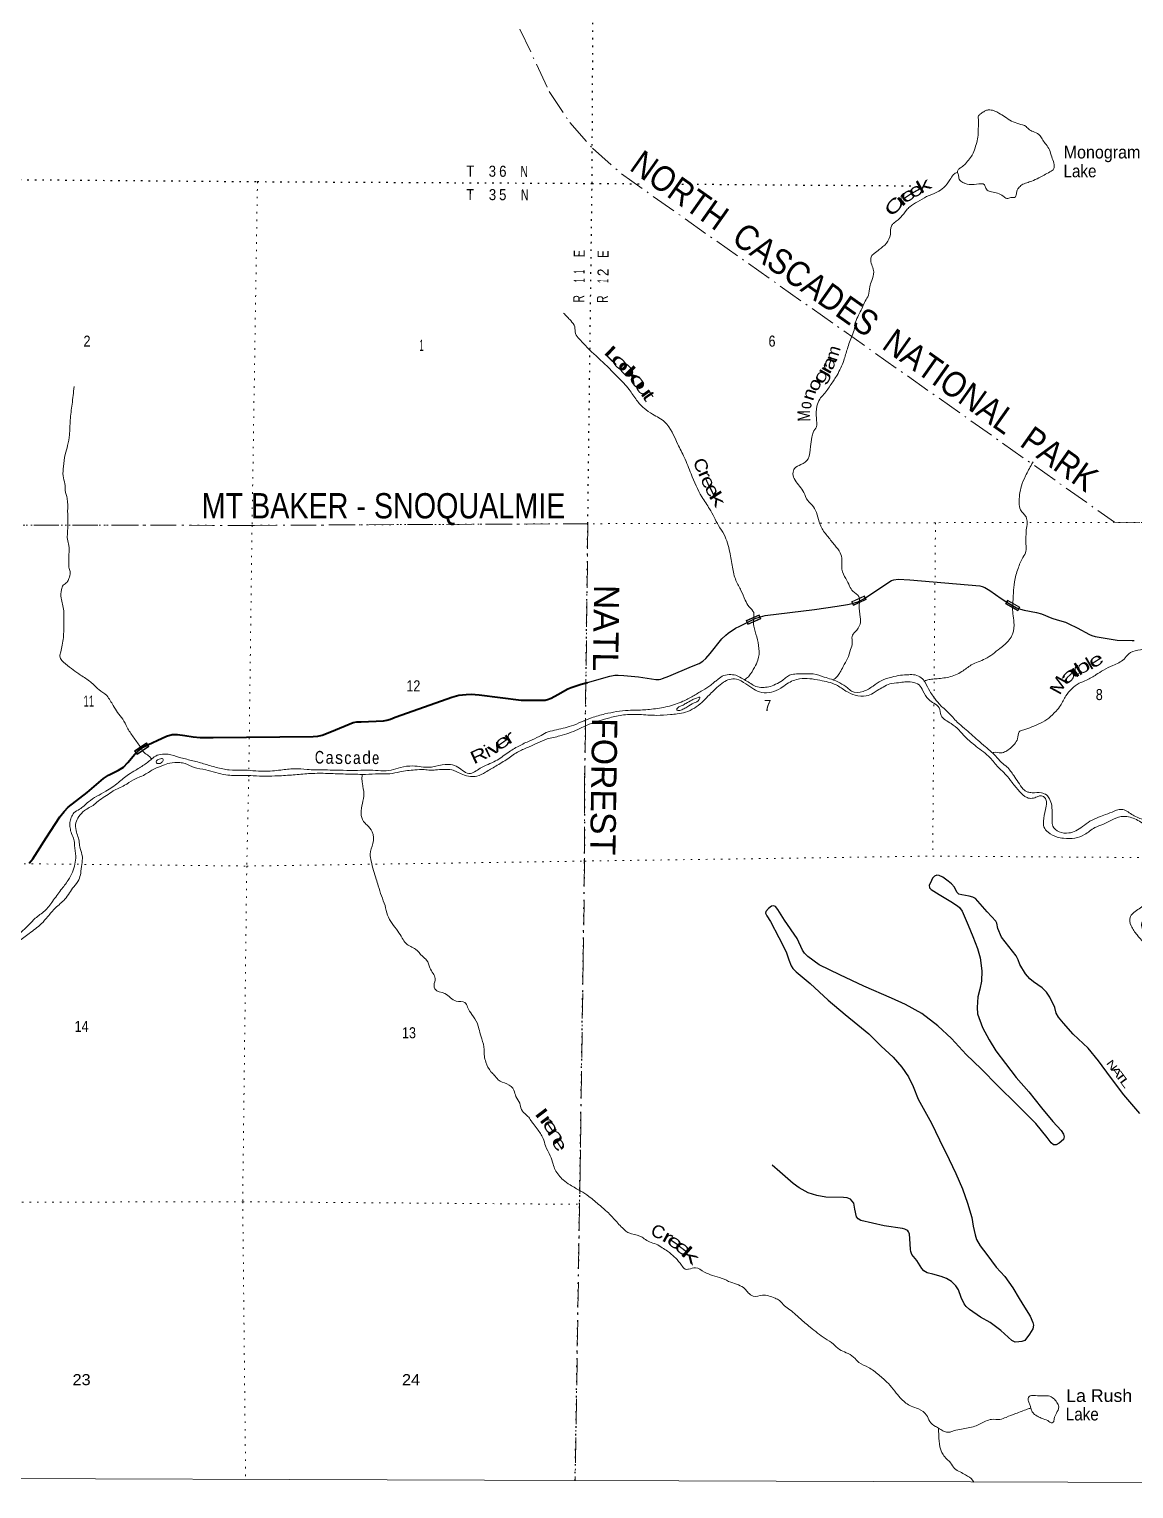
# Model space of a CAD drawing. Header units: feet. Extents: x -244583 to 4, y 367440 to 553773.
# Drawn here: x -83724 to -66228, y 367440 to 390557 of the extents above; entities that cross this region are included whole.
import ezdxf
from ezdxf.enums import TextEntityAlignment as Align

# ---------------------------------------------------------------- set-up
doc = ezdxf.new("R2010")
doc.units = ezdxf.units.FT
doc.header["$LTSCALE"] = 80
doc.linetypes.add('DOT_DASHED', pattern=[7.7, 5, -1.2, 0.3, -1.2])
doc.linetypes.add('DOTTED', pattern=[1.5, 0.3, -1.2])
for name, color, linetype, lineweight in [('26', 7, 'Continuous', 40), ('29', 7, 'Continuous', 25), ('31', 7, 'Continuous', 13), ('39', 7, 'Continuous', 13), ('4', 7, 'Continuous', 13), ('44', 7, 'DOT_DASHED', 13), ('6', 7, 'DOTTED', 25), ('61', 7, 'Continuous', 13), ('7', 7, 'DOTTED', 13)]:
    doc.layers.add(name, color=color, linetype=linetype, lineweight=lineweight)
doc.layers.add('30', color=7, linetype='Continuous')
doc.layers.add('41', color=7, linetype='Continuous')

msp = doc.modelspace()

# ---------------------------------------------------------------- linework, layer by layer
at = {"layer": '26'}
for points in [[(-83453.53, 377747.98), (-83239.11, 378083.33), (-83172.19, 378166.95), (-83104.47, 378233.82), (-82805.45, 378469.85), (-82548.17, 378688.56), (-82467.72, 378743.97), (-82307.48, 378819.44), (-82232.36, 378871.31), (-82162.97, 378943.57), (-82050.71, 379076.05), (-82000.26, 379130.2), (-81914.37, 379190.14), (-81547.46, 379358.64), (-81460.18, 379384.42), (-81376.24, 379385.29), (-81260.35, 379368.58), (-81125.11, 379347.22), (-81016.2, 379338.21), (-80812.19, 379338.5), (-79224.38, 379353.36), (-79152.22, 379360.55), (-79084.82, 379374.42), (-78936.86, 379431.79), (-78592.19, 379576.46), (-78534.85, 379588.05), (-78464.82, 379589.54), (-78113.23, 379602.73), (-78059.23, 379610.89), (-78003.12, 379630.87), (-77928.89, 379661.82), (-77641.19, 379760.48), (-77029.24, 379979.71), (-76916.78, 380009.71), (-76804.66, 380020.26), (-76724.63, 380023.04), (-76594.66, 380012.42), (-75932.83, 379932.01), (-75873.27, 379928.81), (-75587.89, 379928.81), (-75551.26, 379930.24), (-75533.19, 379933.09), (-75514.64, 379938.58), (-75458.52, 379963.08), (-75352.31, 380022.11), (-75190.27, 380109.66), (-75140.8, 380129.65), (-75108.86, 380141.36), (-74981.24, 380182.73), (-74878.65, 380212.18)], [(-83724.31, 377349.49), (-83693.48, 377384.54), (-83668.75, 377418.81), (-83591.4, 377532.35), (-83453.53, 377747.98)]]:
    msp.add_lwpolyline(points, dxfattribs=at)
at = {"layer": '29'}
for points in [[(-73231.13, 380463.48), (-73112.73, 380513.24), (-73052.8, 380546.56), (-73006.19, 380589.39), (-72938.83, 380668.86), (-72750.94, 380901.79), (-72691.33, 380959.65), (-72653.28, 380990.11), (-72535.36, 381067.77), (-72469.69, 381103.39), (-72364.93, 381153.26), (-72224.27, 381223.32), (-72139.85, 381252.44), (-72068.26, 381269), (-71284.39, 381368.52), (-70928.44, 381418.08), (-70762.19, 381446.99), (-70689.89, 381460.32), (-70598.57, 381486.97), (-70514.86, 381528.85), (-70430.09, 381581.66), (-70092.79, 381807.26), (-70064.92, 381822.97), (-70030.67, 381834.39), (-69959.14, 381844.54), (-69775.41, 381834.9), (-68665.28, 381740.59), (-68629.47, 381732.55), (-68585.72, 381715.42), (-68506.37, 381664.43), (-68329.72, 381539.61), (-68237.56, 381483.17), (-68083.46, 381391.79), (-68022.17, 381369.2), (-67963.6, 381353.72), (-67766.69, 381318.51), (-67688.68, 381295.66), (-67526.51, 381227.52), (-67441.36, 381200.48), (-67311.99, 381166.21), (-67254.91, 381141.46), (-67125.87, 381076.54), (-66930.86, 380971.78), (-66890.59, 380955.86), (-66841.12, 380940.63), (-66493.35, 380879.12), (-66252.99, 380877.08), (-66220.44, 380874.47)], [(-74878.65, 380212.18), (-74529.65, 380312.35), (-74447.34, 380323.82), (-74396.92, 380326.68), (-74305.38, 380318.53), (-74073.27, 380298.37), (-73796.87, 380259.64), (-73744.36, 380258.15), (-73719.63, 380261.96), (-73692.99, 380271.47), (-73590.37, 380312.48), (-73231.13, 380463.48)], [(-69169.78, 377065.96), (-69252.87, 377127.14), (-69311.24, 377151.09), (-69346.04, 377156.25), (-69384.11, 377144.93), (-69415.91, 377109.67), (-69449.53, 377039.52), (-69466.81, 376997.52), (-69462.49, 376958.27), (-69438.26, 376932.08), (-69309.11, 376851.84), (-69126.22, 376741.88), (-69019, 376672.34), (-68987.4, 376645.22), (-68948.54, 376587.59), (-68853.49, 376364.72), (-68779.4, 376188.91), (-68703.78, 375994.86), (-68661.23, 375848.18), (-68636.39, 375643.35), (-68640.75, 375479.71), (-68664.38, 375350.96), (-68697.88, 375230.55), (-68710.47, 375061.07), (-68701.06, 374959.74)], [(-66133.4, 373385.78), (-66385.1, 373677.08), (-66594.77, 373959.98), (-66787.87, 374217.78), (-66948.21, 374416.09), (-67186.57, 374642.74), (-67341.61, 374812.61), (-67421.83, 374909.75), (-67456.51, 374972.67), (-67480.42, 375060.89), (-67558.76, 375228.73), (-67610.82, 375307.49), (-67680.19, 375371.43), (-67814.96, 375467.99), (-67875.76, 375517.11), (-67942.87, 375594.69), (-68033.86, 375742.65), (-68059.18, 375819.9), (-68088.79, 375879.54), (-68206.02, 376028.2), (-68323.25, 376176.85), (-68384.18, 376315.93), (-68396.15, 376397.11), (-68414.38, 376428.39), (-68548.9, 376577.02), (-68737.55, 376786.5), (-68778.97, 376811.54), (-68835.17, 376825.16), (-68953.71, 376848.51), (-68999.58, 376859.28), (-69031.35, 376890.99), (-69069.73, 376966.81), (-69116.72, 377022.63), (-69169.78, 377065.96)], [(-68701.06, 374959.74), (-68626.02, 374743.47), (-68520.07, 374550.64), (-68413.69, 374373.97), (-68261.37, 374177.9), (-68091.63, 373953.06), (-67889.55, 373729.38), (-67692.37, 373473.5), (-67512.38, 373254.45), (-67380.81, 373113.5), (-67343.97, 373055.93), (-67332.99, 373013.18), (-67340.17, 372970.92), (-67412.38, 372914.2), (-67455.57, 372885.02), (-67500.19, 372888.06), (-67538.03, 372920.08), (-67601.86, 373004.12), (-67777.81, 373223.06), (-68084.72, 373530.37), (-68373.99, 373816.99), (-68643.35, 374092.98), (-68881.76, 374317.62), (-69113.14, 374573.78), (-69331.5, 374771.76), (-69583.57, 374964.88), (-69843.91, 375109.49), (-70063.76, 375212.08), (-70503.07, 375401.6), (-70886.13, 375579.52), (-71209.13, 375737.65), (-71393.39, 375871.9), (-71445.21, 375921.79), (-71477.65, 375969.15), (-71559.49, 376157.3), (-71761.92, 376443.65), (-71866.5, 376612.18), (-71905.63, 376659.71), (-71931.55, 376672.53), (-71966.02, 376667.37), (-72011.45, 376630.16), (-72055.13, 376582.8), (-72061.94, 376554.68), (-72040.76, 376515.71), (-71984.65, 376423.26), (-71849.93, 376173.06), (-71734.85, 375943.6), (-71691.71, 375819.15), (-71655.94, 375721.16), (-71628.82, 375677.99), (-71577.63, 375628.12), (-71354.95, 375444.31), (-71068.46, 375180.02), (-70797.86, 374950.49), (-70597.97, 374789.23), (-70424.29, 374643.44), (-70227.41, 374452.25)], [(-70227.41, 374452.25), (-70041.88, 374276.82), (-69903.09, 374116.18), (-69798.14, 373961.79), (-69723.35, 373812.24), (-69641.88, 373609.95), (-69431.89, 373228.38), (-69303.55, 372966.23), (-69152.27, 372654.95), (-69045.06, 372433.78), (-68942.47, 372190.5), (-68859.84, 371965.14), (-68795.02, 371735.79), (-68772.44, 371597.73), (-68741.78, 371459.45), (-68717.18, 371385.76), (-68659.51, 371287.46), (-68556.14, 371149.29), (-68407.91, 370951.3), (-68272.57, 370800.14), (-68146.01, 370622.94), (-68045.52, 370452.49), (-67960.21, 370318.83), (-67869.11, 370174.92), (-67827.34, 370074.75), (-67817.54, 370029.03), (-67827.96, 369975.71), (-67878.72, 369890.13), (-67954.18, 369787), (-67999.06, 369769.99), (-68047.67, 369765.21), (-68108.68, 369764.09), (-68160.21, 369786.38), (-68333.74, 369944.61), (-68504.64, 370072.7), (-68657.3, 370157.35), (-68827.81, 370277.08), (-68883.12, 370326), (-68914.26, 370368.32), (-68961.73, 370471.57), (-69005.22, 370593.1), (-69046.17, 370654.99), (-69112.89, 370721.28), (-69194.65, 370771.45), (-69278.37, 370802.48), (-69412.69, 370840.4), (-69499.05, 370858.85), (-69552.76, 370890.82), (-69586.03, 370929.88), (-69665.45, 371057.32), (-69744.91, 371152.85), (-69759.48, 371196.54), (-69765.88, 371229.79), (-69775.38, 371403.9), (-69781.32, 371470.21), (-69785.68, 371489.14), (-69794.42, 371508.06), (-69806.06, 371525.53), (-69822.07, 371535.71), (-69854.1, 371553.19), (-69890.49, 371560.45), (-70182.07, 371604.68), (-70549.45, 371689.19), (-70595.05, 371714.76), (-70618.64, 371745.6), (-70647.7, 371867.66), (-70664.93, 371962.23), (-70716.17, 372027.16), (-70766.83, 372049.58), (-70824.51, 372054.28), (-71105.18, 372057.66), (-71250.14, 372084.51), (-71384.01, 372129.72), (-71529.63, 372206.79), (-71624.57, 372273.55), (-71833.73, 372459), (-71954.11, 372565.28)]]:
    msp.add_lwpolyline(points, dxfattribs=at)
at = {"layer": '31'}
for p, q in [((-70698.07, 381490.03), (-70493.45, 381583.61)), ((-70493.45, 381583.61), (-70465.38, 381522.22)), ((-68227.17, 381515.14), (-68031.05, 381404.86)), ((-72368.12, 381191.51), (-72161.85, 381281.38)), ((-72161.85, 381281.38), (-72134.89, 381219.5)), ((-68031.05, 381404.86), (-68064.13, 381346.03))]:
    msp.add_line(p, q, dxfattribs=at)
for points in [[(-70465.38, 381522.22), (-70669.99, 381428.64), (-70698.07, 381490.03)], [(-68064.13, 381346.03), (-68260.25, 381456.31), (-68227.17, 381515.14)], [(-72134.89, 381219.5), (-72341.16, 381129.62), (-72368.12, 381191.51)]]:
    msp.add_lwpolyline(points, dxfattribs=at)
for points in [[(-70497.39, 381573), (-70687.46, 381486.08), (-70666.04, 381439.24), (-70475.98, 381526.16)], [(-68041.94, 381401.8), (-68224.11, 381504.24), (-68249.35, 381459.36), (-68067.18, 381356.92)], [(-72165.98, 381270.84), (-72357.59, 381187.37), (-72337.02, 381140.15), (-72145.41, 381223.63)]]:
    msp.add_lwpolyline(points, close=True, dxfattribs=at)
at = {"layer": '39'}
for points in [[(-69022.8, 388288.24), (-69012.51, 388327.78), (-68973.78, 388361.81), (-68910.67, 388409.77), (-68845.3, 388484), (-68787.95, 388564.37), (-68742.44, 388677.2), (-68709.07, 388788.12), (-68693.79, 388911.34), (-68693.07, 388990.2), (-68686.63, 389030.59), (-68686.18, 389079.12), (-68689.78, 389127.68), (-68691.37, 389174.21), (-68660.7, 389212.35), (-68603.74, 389250.26), (-68559.07, 389272.1), (-68506.45, 389277.68), (-68429.79, 389260.81), (-68365.4, 389227.87), (-68270.93, 389168.36), (-68166.41, 389102.7), (-68049.57, 389057.14), (-67934.74, 389013.63), (-67878.61, 388962.56), (-67800.09, 388927.47), (-67713.68, 388870.06), (-67669.84, 388800.91), (-67617.94, 388729.66), (-67564.14, 388644.23), (-67528.74, 388536.73), (-67495.3, 388435.31), (-67489.65, 388390.77), (-67494.08, 388348.34), (-67557.23, 388296.34), (-67731.97, 388200.86), (-67845.63, 388151.34), (-67922.71, 388123.73), (-68001.86, 388090.07), (-68054.88, 388040), (-68079.57, 387993.71), (-68090.25, 387931.12), (-68102.66, 387900.9), (-68175.54, 387889.43), (-68240.36, 387875.86), (-68296.64, 387910.75), (-68385.16, 387958.07), (-68479.96, 387981.18), (-68548.47, 388006.07), (-68570.39, 388040.65), (-68592.16, 388091.4), (-68717.4, 388102.65), (-68869.01, 388104.03), (-68915.35, 388120.63), (-68981.67, 388163.7), (-68999.55, 388198.24), (-69003.25, 388234.68), (-69022.8, 388288.24)], [(-69022.8, 388288.24), (-69027.03, 388287.47), (-69081.92, 388253.59), (-69141.29, 388173.24), (-69235.43, 388048.72), (-69347.3, 387974.91), (-69509.66, 387905.61), (-69651.93, 387824), (-69778, 387744.25), (-69827.02, 387690.1), (-69919.01, 387579.71), (-69976.11, 387525.63), (-70033.12, 387481.66), (-70065.85, 387439.49), (-70083.25, 387306.18), (-70147.2, 387167.23), (-70259.33, 387065.11), (-70340.76, 387003.16), (-70383.58, 386963.11), (-70394.3, 386896.47), (-70370.9, 386803.23), (-70347.48, 386712.02), (-70379.07, 386574.79), (-70408.28, 386475.97), (-70431.72, 386344.74), (-70483.13, 386250.16), (-70526.46, 386155.51), (-70571.84, 386056.83), (-70625.44, 385944.07), (-70650.81, 385822.97), (-70690.32, 385704.01), (-70731.69, 385601.25), (-70765, 385496.4), (-70821.29, 385310.86), (-70928.56, 385077.26), (-71020.85, 384934.52), (-71137.54, 384775.82), (-71202.95, 384697.55), (-71246.41, 384588.74), (-71256.28, 384394.7), (-71255.48, 384261.22), (-71306.86, 384170.69), (-71325.74, 384096.04), (-71347.33, 383946.59), (-71387.52, 383752.81), (-71499.56, 383660.81), (-71601.19, 383601.07), (-71626.22, 383516.36), (-71592.79, 383414.94), (-71455.09, 383219.55), (-71393.6, 383091.59), (-71321.5, 383018.14), (-71255.83, 382904.29), (-71212.72, 382756.28), (-71177.17, 382664.95), (-71069.37, 382516.34), (-70963.44, 382383.93), (-70877.59, 382265.86), (-70850.35, 382150.35), (-70851.71, 382002.73), (-70790.4, 381854.55), (-70728.83, 381734.68), (-70679.02, 381655.36), (-70580.75, 381569.53), (-70575.9, 381438.04), (-70559.47, 381245.77), (-70562.51, 381134.58), (-70642.48, 381011.95), (-70689.65, 380939.58), (-70686.53, 380838.43), (-70713.8, 380731.5), (-70761.61, 380588.36), (-70831.49, 380463.61), (-70882.92, 380367.01), (-70921.83, 380312.77), (-70974.85, 380262.69), (-70994.91, 380253.23)], [(-75261.96, 386061.09), (-75145.81, 385940.72), (-75084.04, 385843.09), (-75070.85, 385737.81), (-75009.01, 385648.27), (-74848.82, 385480.98), (-74570.23, 385217.58), (-74399.97, 385046.16), (-74221.85, 384850.4), (-74102.1, 384681.47), (-73981.99, 384552.97), (-73849.43, 384458.74), (-73656.48, 384335.65), (-73451.51, 383981.91), (-73348.27, 383776.73), (-73239.51, 383512.84), (-73068.99, 383149.31), (-72947.41, 382960.13), (-72804.29, 382695.94), (-72718.68, 382551.58), (-72628.22, 382275.73), (-72583.93, 382036.7), (-72529.28, 381823.86), (-72449.85, 381667.43), (-72382.52, 381515.15), (-72320.82, 381409.43), (-72248.88, 381317.77), (-72252.02, 381196.46), (-72246.81, 381103.39), (-72199.86, 380933.1), (-72165.18, 380746.73), (-72181, 380564.87), (-72236.66, 380448.09), (-72320.77, 380315.39), (-72373.79, 380265.31), (-72391.35, 380250.94)], [(-83013.45, 384896.03), (-83044.32, 384617.24), (-83072.94, 384362.7), (-83087.21, 384130.27), (-83115.01, 383964.7), (-83152.72, 383821.46), (-83180.74, 383631.62), (-83186.14, 383484.05), (-83159.01, 383356.4), (-83151.86, 383255.22), (-83122.76, 383121.49), (-83114.5, 382921.21), (-83110.09, 382741.19), (-83117.73, 382569.37), (-83118.53, 382482.42), (-83095.24, 382377.05), (-83094.46, 382241.55), (-83093.73, 382102.01), (-83090.46, 382017.04), (-83072.87, 381952.17), (-83095.99, 381855.31), (-83124.81, 381798.95), (-83183.9, 381748.93), (-83210.81, 381680.42), (-83218.1, 381547.02), (-83194.74, 381449.74), (-83177.51, 381344.42), (-83177.57, 381117.93), (-83181.38, 380923.83), (-83200.71, 380800.65), (-83221.87, 380697.71), (-83238.71, 380625.06), (-83146.84, 380502.89), (-82909.91, 380326.82), (-82751.2, 380218.19), (-82620.9, 380097.69), (-82494.42, 380001.5), (-82440.55, 379924.16), (-82392.74, 379846.88), (-82323.03, 379733), (-82243.12, 379629.14), (-82171.56, 379497.04), (-82075.89, 379348.55), (-81970.11, 379199.96), (-81886.23, 379087.97), (-81817.96, 379036.79), (-81786.61, 378995.5)], [(-67823.41, 383705.66), (-67842.34, 383672.02), (-67943.16, 383480.82), (-68007.27, 383323.67), (-68036.86, 383184.4), (-68046.13, 383055.06), (-68022.88, 382945.65), (-67974.92, 382884.55), (-67934.98, 382831.6), (-67917.64, 382738.42), (-67930.81, 382625.3), (-67936.14, 382485.81), (-67935.16, 382372.55), (-67935.92, 382289.65), (-67983.34, 382188.97), (-68061.75, 382015.77), (-68118.3, 381801.92), (-68134.05, 381628.15), (-68145.98, 381430.08), (-68143.17, 381296.59), (-68126.18, 381164.98), (-68148.13, 380977.11), (-68199.5, 380886.58), (-68350.37, 380748.42), (-68580.32, 380584.69), (-68801.57, 380487.61), (-68952.14, 380381.8), (-69157.11, 380296.71), (-69367.61, 380268.29), (-69452.61, 380258.95), (-69489.07, 380251.19), (-69546.78, 380236.63)], [(-61104.57, 382927.84), (-61149.41, 382941.74), (-61270.57, 382957), (-61428.33, 382948.33), (-61539.7, 382929.12), (-61630.96, 382897.59), (-61695.76, 382886.05), (-61711.84, 382896.31), (-61725.56, 382942.94), (-61775.93, 382961.6), (-61905.3, 382962.78), (-62052.9, 382960.08), (-62162.1, 382957.03), (-62283.29, 382968.24), (-62388.52, 382957.07), (-62474.05, 382889.09), (-62531.21, 382828.94), (-62620.42, 382801.44), (-62693.06, 382816.26), (-62776.05, 382804.88), (-62879.35, 382783.57), (-62939.94, 382790.19), (-63024.86, 382788.94), (-63160.61, 382755.8), (-63237.74, 382722.12), (-63357.49, 382670.63), (-63447.12, 382596.63), (-63589.92, 382456.37), (-63724.77, 382301.88), (-63863.36, 382179.79), (-64056.65, 382046.05), (-64262.06, 381912.43), (-64377.64, 381875.06), (-64455.44, 381768.59), (-64547.33, 381668.31), (-64732.23, 381566.86), (-64807.53, 381512.95), (-64872.6, 381471.07), (-64903.43, 381416.75), (-64930.6, 381319.93), (-65115.87, 381178.03), (-65229.43, 381140.65), (-65347.15, 381089.14), (-65479.61, 380975.07), (-65575.12, 380921.34), (-65676.28, 380912.15), (-65866.63, 380877.48), (-65925.5, 380851.73), (-66003.07, 380769.52), (-66165.26, 380720.44), (-66309.32, 380663.11), (-66382.85, 380580.87), (-66557.63, 380481.34), (-66709.94, 380405.88), (-66823.81, 380334.12), (-66976.24, 380246.53), (-67093.95, 380197.04), (-67212.01, 380109.14), (-67304.02, 379996.73), (-67388.29, 379845.83), (-67459.86, 379757.5), (-67576.12, 379645.31), (-67844.26, 379506.19), (-67970.01, 379460.83), (-68045.12, 379427.13), (-68068.36, 379318.14), (-68119.66, 379235.69), (-68256.2, 379117.62), (-68333.22, 379096.08), (-68444.34, 379103.16), (-68470.12, 379095.24)], [(-83078.93, 377994.67), (-83058.01, 378071.33), (-83014.89, 378143.74), (-82927.43, 378201.59), (-82786.87, 378317.6), (-82510.37, 378486.97), (-82310.98, 378624.7), (-82152.12, 378752.67), (-82036.25, 378822.4), (-81885.77, 378918.1), (-81814.52, 378972.05), (-81743.21, 379032.07), (-81643.78, 379071.61), (-81524.5, 379072.55), (-81343, 379024.38), (-81155.43, 378976.16), (-80961.84, 378923.84), (-80762.23, 378865.41), (-80554.38, 378825.09), (-80354.25, 378823.27), (-80004.69, 378803.91), (-79739.68, 378823.74), (-79523.18, 378844.02), (-79323.15, 378832.09), (-79189.77, 378826.83), (-79080.61, 378825.83), (-78749.13, 378818.77), (-78522.71, 378818.74), (-78320.51, 378822.96), (-78152.82, 378811.32), (-77988.97, 378821.97), (-77840.99, 378865.11), (-77648.73, 378887.63), (-77378.01, 378868.99), (-77282.85, 378884.3), (-77084.49, 378910.8), (-76959.4, 378883.38), (-76860.94, 378817.77), (-76758.28, 378770.32), (-76579.63, 378851.61), (-76335.98, 378966.68), (-76142.71, 379098.39), (-75969.92, 379201.98), (-75793.26, 379287.33), (-75645.06, 379354.73), (-75533.3, 379416.41), (-75403.57, 379453.65), (-75136.09, 379521.99), (-74819.54, 379650.56), (-74606.71, 379711.31), (-74420.38, 379748.04), (-74234.2, 379768.59), (-74098.73, 379771.4), (-73868.12, 379787.5), (-73610.98, 379829.65), (-73369.65, 379912.39), (-73211.22, 379993.86), (-73058.77, 380083.48), (-72926.59, 380167.21), (-72861.39, 380223.24), (-72810.48, 380263.22), (-72725.06, 380319.07), (-72609.69, 380334.19), (-72557.17, 380329.67), (-72466.54, 380292.45), (-72378.04, 380243.11), (-72293.6, 380191.78), (-72215.17, 380146.58), (-72108.17, 380131.45), (-72011.05, 380140.68), (-71901.5, 380182.15), (-71793.8, 380241.83), (-71730.63, 380295.86), (-71665.61, 380331.67), (-71572.5, 380344.98), (-71412.75, 380349.59), (-71305.65, 380344.57), (-71130.21, 380296.46), (-71017.32, 380261.06), (-70882.41, 380203.21), (-70761.84, 380123.24), (-70697.6, 380074.12), (-70515.71, 380068.42), (-70357.24, 380153.94), (-70229.11, 380237.71), (-70060.79, 380294.82), (-69923.05, 380323.9), (-69793.58, 380332.83), (-69692.53, 380329.89), (-69593.91, 380282.48), (-69531.85, 380215.18)], [(-83723.81, 376237.14), (-83532.4, 376387.06), (-83428.23, 376503.41), (-83307.7, 376639.82), (-83158.85, 376778), (-83085.17, 376876.42), (-83017.55, 376974.9), (-82937.69, 377085.4), (-82908.44, 377188.27), (-82890.97, 377329.66), (-82881.77, 377450.92), (-82916.94, 377582.68), (-82930.26, 377673.8), (-82951.62, 377769.05), (-82981.05, 377866.38), (-82983.96, 377989.77), (-82938.59, 378086.42), (-82848.77, 378180.65), (-82694.25, 378276.31), (-82606.64, 378350.34), (-82498.85, 378420.14), (-82395.09, 378491.99), (-82212.32, 378581.33), (-82074.07, 378667.03), (-81893.38, 378750.32), (-81740.91, 378841.96), (-81611.06, 378893.35), (-81497.48, 378932.76), (-81337.7, 378941.42), (-81252.92, 378926.49), (-81111.98, 378864.54), (-80926.32, 378828.48), (-80769.06, 378782.56), (-80609.66, 378748.75), (-80486.45, 378737.52), (-80334.82, 378738.16), (-80175.16, 378732.66), (-79973.05, 378726.78), (-79789.05, 378731.17), (-79540.24, 378747.11), (-79297.46, 378767.14), (-79032.6, 378770.8), (-78781.99, 378762.45), (-78519.24, 378756.01), (-78395.93, 378754.89), (-78189.63, 378765.15), (-78013.75, 378765.57), (-77853.77, 378794.45), (-77732.28, 378815.59), (-77614.95, 378824.63), (-77467.32, 378829.35), (-77372.39, 378820.4), (-77289.45, 378825.71), (-77162.03, 378832.64), (-77028.67, 378825.36), (-76950.09, 378796.34), (-76857.52, 378751), (-76736.49, 378721.59), (-76633.36, 378724.7), (-76495.29, 378790.17), (-76334.72, 378883.76), (-76143.58, 379003.35), (-75968.66, 379119.05), (-75804.25, 379190.36), (-75668.2, 379255.85), (-75520.08, 379315.17), (-75317.47, 379363.89), (-75035.52, 379466.48), (-74854.85, 379547.75), (-74700.72, 379600.94), (-74526.39, 379651.94), (-74311.69, 379696.5), (-74060.95, 379702.3), (-73786.13, 379689.69), (-73563.64, 379701.82), (-73458.41, 379713), (-73326.76, 379740.11), (-73188.69, 379805.59), (-73070.61, 379895.52), (-72972.68, 379991.69), (-72831.92, 380129.95), (-72726.03, 380213.92), (-72630.61, 380257.54), (-72523.42, 380262.63), (-72374.5, 380188.47), (-72247.91, 380104.41), (-72121.02, 380052.7), (-71967.32, 380059.39), (-71821.21, 380118.73), (-71721.51, 380188.6), (-71621.96, 380242.29)], [(-71621.96, 380242.29), (-71520.66, 380265.64), (-71360.91, 380270.25), (-71199.42, 380244.51), (-70943.35, 380171.41), (-70788.57, 380074.95), (-70641.62, 380006.88), (-70465.83, 379997.19), (-70358.28, 380040.7), (-70291.16, 380084.58), (-70195.65, 380138.31), (-70092.09, 380187.93), (-69952.43, 380206.88), (-69853.25, 380220.13), (-69740.08, 380215.06), (-69629.27, 380173.6), (-69567.5, 380075.97), (-69477.75, 379943.71), (-69393.42, 379880.25), (-69313.19, 379810.77), (-69279.95, 379689.13), (-69119.42, 379558.24), (-68896.95, 379347.93), (-68724.47, 379198.73), (-68503.76, 379016.74), (-68375.75, 378867.95), (-68253.52, 378749.55), (-68155.6, 378625.3), (-68041.62, 378488.77), (-67919.24, 378386.55), (-67838.48, 378375.7), (-67757.38, 378401.25), (-67708.73, 378414.96), (-67672.38, 378410.59), (-67628.25, 378373.79), (-67610.63, 378310.94), (-67625.84, 378195.81), (-67657.85, 378012.07), (-67650.59, 377923.03), (-67586.66, 377839.53), (-67441.82, 377761.37), (-67340.92, 377742.25), (-67160.95, 377746.68), (-67010.86, 377799.92), (-66927.46, 377855.78), (-66844.06, 377911.64), (-66718.25, 377963.08), (-66590.32, 378024.6), (-66428.03, 378085.82), (-66339.09, 378085.01), (-66139.61, 378012.41), (-65942.66, 377885.24), (-65819.93, 377821.43), (-65761.72, 377776.41), (-65679.81, 377670.51), (-65642.59, 377540.75), (-65643.59, 377431.56), (-65686.94, 377334.88), (-65813.34, 377218.74), (-65907.45, 377098.26), (-65958.69, 377021.88), (-65972.1, 376882.47), (-65979.02, 376789.51), (-66042.47, 376705.15), (-66205.32, 376583.28), (-66282.88, 376503.09), (-66270.06, 376357.37), (-66176.38, 376212.94), (-66074.36, 376094.72), (-65964.59, 375940.03), (-65913.71, 375757.57), (-65808.78, 375515.96), (-65671.72, 375251.82), (-65606.61, 375077.32), (-65509.23, 374894.43), (-65441.92, 374740.12), (-65398.3, 374646.7), (-65336.45, 374557.16), (-65216.54, 374406.42), (-65136.21, 374349.07), (-65025.16, 374333.9), (-64911.34, 374399.6), (-64793, 374517.84), (-64719.21, 374628.39), (-64726.34, 374731.59), (-64731.81, 374796.35), (-64710.97, 374864.92), (-64674.15, 374911.09), (-64571.08, 374908.13), (-64488.42, 374883.11), (-64401.61, 374870.19)], [(-69531.85, 380215.18), (-69460.38, 380072.98), (-69406.53, 379993.62), (-69300.62, 379859.18), (-69166.32, 379734.61), (-69024.17, 379583.66), (-68909.86, 379483.53), (-68699.32, 379295.57), (-68576.94, 379193.34), (-68510.77, 379134.1), (-68382.55, 379007.55), (-68324.5, 378944.33), (-68234.21, 378870.71), (-68130.32, 378736.3), (-68058.49, 378632.51), (-67980.66, 378522.6), (-67908.32, 378475.43), (-67839.68, 378464.69), (-67688.09, 378461.29), (-67607.55, 378426.18), (-67563.6, 378369.15), (-67528.22, 378259.63), (-67521.41, 378120.03), (-67522.34, 378018.93), (-67510.98, 377935.91), (-67410.72, 377846.02), (-67257.26, 377826.42), (-67147.78, 377859.81), (-67040.01, 377927.58), (-66921.97, 378013.47), (-66785.96, 378074.92), (-66674.37, 378118.39), (-66538.43, 378171.76), (-66461.35, 378199.37), (-66382.59, 378190.56), (-66219.71, 378096.05), (-66042.42, 378029.73), (-65824.73, 377958.99), (-65687.83, 377897.08), (-65519.54, 377731.74), (-65429.33, 377648.01), (-65416.37, 377518.47), (-65449.83, 377397.44), (-65535.57, 377307.22), (-65659.36, 377255.76), (-65787.64, 377155.82), (-65859.68, 377016.94), (-65885.29, 376869.55), (-65902.41, 376766.57), (-65953.76, 376678.06), (-65988.97, 376587.37), (-66034.14, 376510.94), (-66087.35, 376440.65), (-66106.29, 376359.93), (-66080.74, 376280.83), (-66010.97, 376173.01), (-65918.99, 376062.97), (-65790.73, 375720.05), (-65650.17, 375397.23), (-65597.15, 375226.88), (-65566.03, 375093.12), (-65494.32, 374977.2), (-65402.77, 374820.66), (-65313.29, 374658.06), (-65203.34, 374523.59), (-65146.96, 374498.81), (-65035.82, 374493.76), (-64954.55, 374537.51), (-64895.07, 374629.99), (-64863.71, 374742.95), (-64838.43, 374853.94), (-64821.57, 374928.61), (-64792.88, 374970.82), (-64724.06, 374980.31), (-64576.16, 375015.36), (-64491.27, 375012.57), (-64358.47, 374944.62), (-64242.64, 374789.88), (-64204.05, 374589.32), (-64166.67, 374477.76), (-64080.49, 374396.08), (-64007.92, 374373.18), (-63911.21, 374337.92), (-63834.58, 374317), (-63701.22, 374309.72), (-63481.77, 374210.65), (-63330.67, 374154.68), (-63101.52, 374011.04), (-62995.96, 373838.18), (-62889.85, 373725.99), (-62817.9, 373636.36)], [(-73321.43, 379879.6), (-73225.94, 379931.31), (-73175.16, 379957.13), (-73130.56, 379970.88), (-73104.23, 379976.71), (-73112.65, 379940.39), (-73191.99, 379886.51), (-73305.8, 379820.81), (-73370.82, 379785), (-73435.69, 379765.37), (-73461.94, 379769.65), (-73465.87, 379781.82), (-73433.15, 379821.97), (-73382.39, 379845.77), (-73321.43, 379879.6)], [(-81644.43, 379000.84), (-81616.08, 379006.64), (-81602.1, 378988.32), (-81620.68, 378946.02), (-81681.51, 378926.35), (-81705.67, 378936.68), (-81711.55, 378956.96), (-81701.26, 378977.09), (-81684.99, 378987.05), (-81644.43, 379000.84)], [(-76556.38, 374564.22), (-76593.56, 374698.03), (-76624.9, 374807.51), (-76710.52, 374949.85), (-76780.19, 375067.78), (-76821.97, 375140.96), (-76959.23, 375164.45), (-77138.06, 375283.37), (-77297.1, 375355.59), (-77310.73, 375412.34), (-77293.54, 375523.41), (-77327.18, 375602.58), (-77376.91, 375689.99), (-77428.36, 375811.8), (-77496.53, 375873.08), (-77602.62, 375987.3), (-77681.09, 376028.46), (-77753.43, 376075.63), (-77817.32, 376163.16), (-77885.06, 376270.96), (-77976.92, 376395.15), (-78048.5, 376525.23), (-78087.53, 376677.25), (-78144.76, 376829.44), (-78193.83, 376989.65), (-78227.23, 377095.11), (-78270.43, 377233.01), (-78307.48, 377380.98), (-78324.67, 377490.33), (-78280.64, 377661.83), (-78289.08, 377843.91), (-78377.02, 377953.91), (-78429.05, 378011), (-78466.29, 378138.74), (-78446.66, 378294.28), (-78423.02, 378447.76), (-78445.8, 378607.72), (-78453.03, 378700.81), (-78451.15, 378754.98)], [(-91686.18, 375891.11), (-91601.32, 375878.08), (-91526.62, 375867.29), (-91440.11, 375822.02), (-91372.1, 375742.53), (-91280.27, 375616.31), (-91200.36, 375512.45), (-91048.14, 375357.38), (-90950.13, 375243.24), (-90811.9, 375106.49), (-90627.49, 374934.94), (-90459.04, 374785.78), (-90250.39, 374611.99), (-90077.88, 374464.82), (-89951.43, 374366.6), (-89838.69, 374315.02), (-89671.34, 374266.99), (-89578.48, 374251.98), (-89422.98, 374234.39), (-89149.97, 374244.04), (-88919.52, 374241.94), (-88786.2, 374230.62), (-88701.56, 374201.54), (-88610.91, 374166.33), (-88530.35, 374133.24), (-88445.58, 374118.32), (-88377.06, 374095.45), (-88336.91, 374064.75), (-88274.67, 374017.67), (-88186.08, 373978.44), (-88051.12, 373924.64), (-87946.27, 373895.37), (-87877.56, 373892.72), (-87790.52, 373904.06), (-87691.23, 373929.45), (-87606.22, 373940.81), (-87464.64, 373947.61), (-87349.2, 373970.83), (-87209.34, 374010), (-87105.88, 374049.5), (-86988.26, 374088.88), (-86844.35, 374130.03), (-86740.98, 374159.43), (-86629.39, 374202.9), (-86485.31, 374262.26), (-86337.11, 374329.67), (-86245.55, 374393.55), (-86166.15, 374453.49), (-86102.71, 374537.85), (-86055.36, 374630.44), (-86011.83, 374747.34), (-85970.32, 374864.25), (-85904.62, 374974.87), (-85841.04, 375073.39), (-85773.42, 375171.86), (-85719.86, 375280.58), (-85662.24, 375391.28), (-85612.96, 375473.74), (-85529.32, 375555.89), (-85466.15, 375609.92), (-85354.34, 375677.66), (-85256.97, 375713.17), (-85190.14, 375726.72), (-85143.62, 375728.32), (-85072.82, 375733.74), (-84989.9, 375737.03), (-84896.86, 375742.25), (-84811.92, 375745.52), (-84728.93, 375756.9), (-84641.8, 375778.35), (-84518.29, 375799.47), (-84428.99, 375837.08), (-84333.52, 375886.77), (-84252.23, 375932.54), (-84146.34, 376016.51), (-84024.18, 376110.45), (-83851, 376256.49), (-83722.53, 376376.66), (-83628.63, 376474.9), (-83477.95, 376592.84), (-83353.24, 376743.37), (-83220.18, 376924.16), (-83107.58, 377076.83), (-83037.65, 377207.64), (-83000.13, 377330.66), (-82984.79, 377459.94), (-83005.46, 377630), (-83014.71, 377723.11), (-83052.26, 377816.47), (-83075.67, 377909.71), (-83078.93, 377994.67)], [(-91686.72, 375753.48), (-91638.84, 375755.07), (-91556.11, 375738.14), (-91433.34, 375678.38), (-91391.3, 375633.5), (-91317.42, 375533.74), (-91199.34, 375403.24), (-91081.6, 375236.35), (-91027.93, 375136.77), (-90907.59, 375032.54), (-90753.04, 374911.82), (-90592.25, 374809.24), (-90538.04, 374768.3), (-90491.87, 374733.5), (-90465.79, 374711.02), (-90451.96, 374676.52), (-90460.14, 374666.48), (-90508.54, 374679.05), (-90558.85, 374703.78), (-90594.98, 374732.42), (-90623.15, 374746.83), (-90649.39, 374751.12), (-90657.59, 374739.06), (-90627.7, 374692.27), (-90537.49, 374608.54), (-90380.88, 374491.85), (-90240.16, 374405.63), (-90081.56, 374284.87), (-89995.14, 374229.49), (-89910.65, 374184.23), (-89791.48, 374173.03), (-89645.95, 374169.69), (-89439.67, 374177.92), (-89162.75, 374173.38), (-88972.7, 374175.69), (-88869.55, 374180.82), (-88788.74, 374174.02), (-88706.16, 374140.91), (-88629.81, 374089.66), (-88527.09, 374048.28), (-88432.45, 374006.97), (-88380.36, 373955.94), (-88295.89, 373908.66), (-88146.95, 373836.53), (-88048.31, 373791.14), (-87947.42, 373770), (-87824.09, 373770.9), (-87704.66, 373788.01), (-87571.02, 373811.06), (-87467.71, 373834.39), (-87402.72, 373866.16), (-87329.71, 373891.78), (-87250.63, 373917.35), (-87124.87, 373962.72), (-87003.19, 374004.08), (-86828.88, 374053.05), (-86755.76, 374090.81), (-86639.94, 374154.46), (-86552.68, 374190.07), (-86483.75, 374211.69), (-86392.62, 374229.06), (-86277.19, 374250.25), (-86189.99, 374279.79), (-86116.6, 374345.86), (-86061.17, 374438.38), (-86015.9, 374524.92), (-85984.74, 374615.64), (-85941.34, 374718.38), (-85898.02, 374813.03), (-85848.5, 374921.78), (-85805.43, 374988.13), (-85758.35, 375052.41), (-85707.1, 375128.79), (-85670.01, 375205.3), (-85616.58, 375299.86), (-85555.12, 375388.28), (-85506.1, 375442.43), (-85388.24, 375508.09), (-85290.79, 375553.72), (-85229.94, 375575.41), (-85163.1, 375588.96), (-85025.44, 375609.95), (-84902.13, 375608.83), (-84728.04, 375633.53), (-84547.83, 375664.25), (-84385.47, 375733.55), (-84243.28, 375807.08), (-84151.48, 375897.25), (-84043.41, 375997.38), (-83896.84, 376107.27), (-83723.81, 376237.14)], [(-67858.39, 368718.32), (-67915.31, 368699.91), (-68097.89, 368630.8), (-68252.08, 368571.53), (-68347.41, 368538.02), (-68480.82, 368539.24), (-68576.11, 368509.77), (-68661.42, 368466.06), (-68744.63, 368430.41), (-68854.01, 368407.14), (-68955.29, 368385.82), (-69074.8, 368360.62), (-69157.92, 368335.08), (-69230.6, 368345.86), (-69304.98, 368391.02), (-69371.36, 368428.03), (-69459.57, 368507.7), (-69511.22, 368607.26), (-69637.68, 368705.48), (-69756.56, 368749.03), (-69907.16, 368859.6), (-69991.19, 368955.41), (-70089.12, 369077.64), (-70193.29, 369181.72), (-70345.77, 369308.49), (-70428.16, 369361.81), (-70581.07, 369442.07), (-70665.21, 369525.75), (-70783.84, 369595.59), (-70890.53, 369645.09), (-70986.78, 369730.9), (-71117.38, 369819.05), (-71352.25, 369999.14), (-71438.52, 370070.71), (-71578.91, 370193.32), (-71675.19, 370275.09), (-71759.54, 370336.52), (-71841.65, 370420.18), (-71908.01, 370459.21), (-72012.81, 370494.54), (-72109.74, 370505.54), (-72257.46, 370490.7), (-72333.79, 370543.97), (-72387.79, 370607.16), (-72609.22, 370710.28), (-72750.17, 370772.23), (-72903.37, 370820.14), (-73028.23, 370871.83), (-73171.13, 370941.89), (-73280.51, 370918.62), (-73333.06, 370919.1), (-73391.13, 370980.29), (-73489.12, 371096.45), (-73615.49, 371204.78), (-73697.88, 371258.11), (-73794.41, 371313.59), (-73897.17, 371350.93), (-73981.62, 371400.23), (-74051.98, 371443.34), (-74225.4, 371491.43), (-74287.68, 371534.46), (-74435.87, 371687.48), (-74568.04, 371824.17), (-74682.35, 371924.3), (-74858.9, 372071.51), (-74989.53, 372155.61), (-75156.44, 372252.18), (-75266.87, 372334.07), (-75336.96, 372407.51), (-75392.79, 372490.93), (-75424.3, 372582.22), (-75469.6, 372712.06), (-75544.97, 372870.48), (-75584.3, 372990.15), (-75675.93, 373138.61), (-75739.84, 373224.12), (-75779.8, 373275.04), (-75823.7, 373338.13), (-75891.89, 373397.4), (-75943.5, 373501), (-75955.18, 373549.64), (-76014.87, 373653.32), (-76046.32, 373750.68), (-76156.57, 373852.79), (-76295.46, 373918.77), (-76357.45, 373992.13), (-76409.53, 374045.19), (-76491.01, 374197.6), (-76514.4, 374292.86), (-76515.45, 374398.02), (-76556.38, 374564.22)], [(-67858.39, 368718.32), (-67874.23, 368770.32), (-67895.97, 368825.12), (-67897.43, 368885.8), (-67868.89, 368911.83), (-67785.97, 368915.12), (-67660.66, 368911.96), (-67577.78, 368911.2), (-67501.32, 368872.08), (-67447.32, 368808.9), (-67417.66, 368735.83), (-67452.92, 368639.08), (-67488.12, 368548.4), (-67504.78, 368495.98), (-67539.25, 368484.16), (-67571.39, 368506.69), (-67662, 368545.94), (-67724.41, 368574.82), (-67780.75, 368603.64), (-67818.86, 368636.35), (-67850.76, 368685.17), (-67858.39, 368718.32)], [(-69322.28, 368400.7), (-69316.06, 368285.97), (-69299.52, 368105.83), (-69250.1, 367984.05), (-69190.14, 367908.68), (-69130, 367853.53), (-69066.17, 367759.93), (-68979.71, 367708.59), (-68893.24, 367659.26), (-68782.8, 367577.37), (-68764.3, 367545.88)]]:
    msp.add_spline(points, degree=3, dxfattribs=at)
at = {"layer": '4'}
msp.add_lwpolyline([(-242556.67, 552939.06), (-212238.1, 552626.27), (-181919.12, 552355.18), (-151599.78, 552125.8), (-121280.17, 551938.12), (-90960.33, 551792.15), (-60640.31, 551687.89), (-30320.19, 551625.32), (0, 551604.47), (0, 367439.54), (-30573.52, 367460.57), (-61146.96, 367523.64), (-91720.3, 367628.79), (-122293.46, 367775.97), (-152866.39, 367965.22), (-183439.04, 368196.52), (-214011.33, 368469.88), (-244583.22, 368785.28)], close=True, dxfattribs=at)
msp.add_lwpolyline([(-242556.67, 552939.06), (-212238.1, 552626.27), (-181919.12, 552355.18), (-151599.78, 552125.8), (-121280.17, 551938.12), (-90960.33, 551792.15), (-60640.31, 551687.89), (-30320.19, 551625.32), (0, 551604.47), (0, 367439.54), (-30573.52, 367460.57), (-61146.96, 367523.64), (-91720.3, 367628.79), (-122293.46, 367775.97), (-152866.39, 367965.22), (-183439.04, 368196.52), (-214011.33, 368469.88), (-244583.22, 368785.28)], close=True, dxfattribs=at)
at = {"layer": '44'}
for points in [[(-75950.23, 390559.16), (-75487.07, 389572.72), (-75161.5, 389077.54), (-74803.61, 388671.34), (-74342.62, 388265.2), (-66531.34, 382746.62), (-63925.9, 382737.92)], [(-91657.99, 382728.87), (-90826.22, 382721.06), (-85500.12, 382702.67), (-80194.11, 382698.6), (-74875.69, 382724.75), (-74915.1, 379495.66), (-74925.88, 378537.43), (-74926.37, 377381.33), (-74949.09, 375834.11), (-74957.14, 375286.47), (-74976.34, 374022.33), (-74987.13, 373243.35), (-74993.66, 372800.79), (-74997.88, 372511.34), (-75006.19, 371945.15), (-75076.37, 367566.33)]]:
    msp.add_lwpolyline(points, dxfattribs=at)
at = {"layer": '6'}
msp.add_line((-73384.97, 388103.74), (-69758.94, 388076.21), dxfattribs=at)
for points in [[(-75076.37, 367566.33), (-75006.19, 371945.15), (-74926.37, 377381.33), (-74922.01, 378748.09), (-74875.69, 382724.75), (-74808.42, 388114.54), (-74673.6, 413575.09)], [(-91635.34, 388215.76), (-90802.37, 388226.48), (-85434.01, 388187.49), (-80108.15, 388142.81), (-74808.42, 388114.54), (-74029.24, 388108.63)]]:
    msp.add_lwpolyline(points, dxfattribs=at)
at = {"layer": '61'}
for p, q in [((-82053.96, 379125.6), (-81867.81, 379251.99)), ((-81867.81, 379251.99), (-81829.89, 379196.15))]:
    msp.add_line(p, q, dxfattribs=at)
msp.add_lwpolyline([(-81829.89, 379196.15), (-82016.04, 379069.76), (-82053.96, 379125.6)], dxfattribs=at)
msp.add_lwpolyline([(-82042.85, 379123.47), (-81869.93, 379240.88), (-81840.99, 379198.27), (-82013.91, 379080.86)], close=True, dxfattribs=at)
at = {"layer": '7'}
msp.add_line((-69369.37, 382741.17), (-69413.42, 377460.37), dxfattribs=at)
for points in [[(-80108.15, 388142.81), (-80194.11, 382698.6), (-80246.95, 378671.45), (-80277.6, 377302.89), (-80342.19, 371985.87), (-80295.22, 367584.58)], [(-63925.9, 382737.92), (-66531.34, 382746.62), (-69369.37, 382741.17), (-74875.69, 382724.75), (-80194.11, 382698.6), (-85500.12, 382702.67), (-90826.22, 382721.06), (-91657.99, 382728.87)], [(-91680, 377395.63), (-90947.46, 377398.47), (-85605.39, 377357.7), (-80277.6, 377302.89), (-74926.37, 377381.33), (-69413.42, 377460.37), (-63978.34, 377422.82), (-61287.65, 377451.79)], [(-88246.54, 371942.12), (-85638.23, 371975.7), (-80342.19, 371985.87), (-75006.19, 371945.15)]]:
    msp.add_lwpolyline(points, dxfattribs=at)

# ---------------------------------------------------------------- texts
at = {"layer": '30'}
for s, rotation, width, p in [('N', 306.834, 1.4, (-66622.54, 374113.83)), ('A', 306.834, 1.6, (-66546.92, 374011.22)), ('T', 306.544, 1.75, (-66483.65, 373927.61)), ('L', 306.544, 1.75, (-66412.97, 373833.15))]:
    msp.add_text(s, height=120, rotation=rotation, dxfattribs=dict(at, width=width)).set_placement(p, align=Align.CENTER)
at = {"layer": '41'}
for s, width, p in [('Monogram', 0.95, (-67338.4, 388509.71)), ('Lake', 0.9, (-67340.9, 388211.21)), ('La Rush', 1.05, (-67299.28, 368815.84)), ('Lake', 0.9, (-67304.76, 368522.36))]:
    msp.add_text(s, height=200, dxfattribs=dict(at, width=width)).set_placement(p)
for s, rotation, width, p in [('k', 28.944, 1.65, (-69509.84, 387997.61)), ('r', 41.023, 2.1, (-69837.14, 387792.46)), ('e', 33.696, 1.6, (-69757.82, 387851.67)), ('e', 29.323, 1.45, (-69640.67, 387920.95)), ('C', 50.507, 1.6, (-69950.02, 387691.51)), ('L', 316.485, 2.05, (-74531.34, 385327.69)), ('o', 315.146, 2.05, (-74424.53, 385209.47)), ('m', 73.076, 1.05, (-70900.75, 385397.68)), ('o', 314.465, 2, (-74322.74, 385110.24)), ('k', 313.221, 2.2, (-74230.26, 385011.6)), ('g', 61.143, 1.55, (-71101.77, 385020.45)), ('r', 61.358, 1.6, (-71015.22, 385140.06)), ('a', 68.967, 1.3, (-70965.14, 385234.19)), ('o', 311.376, 1.9, (-74148.58, 384918.25)), ('u', 305.901, 1.85, (-74068.59, 384810.38)), ('o', 66.815, 1.25, (-71200.93, 384889.35)), ('t', 304.764, 1.55, (-73988.96, 384693.83)), ('n', 72.565, 1.25, (-71281.35, 384746.83)), ('M', 91.179, 0.8, (-71355.07, 384434.5)), ('o', 85.976, 0.8, (-71334.69, 384596.25)), ('C', 292.164, 1.15, (-73173.75, 383613.57)), ('r', 293.957, 1.45, (-73108.2, 383468.32)), ('e', 293.957, 1.3, (-73057.37, 383348.15)), ('e', 296.302, 1.35, (-72988.65, 383212.46)), ('k', 302.392, 1.75, (-72906.19, 383064.36)), ('b', 30.901, 1.6, (-66994.17, 380372.37)), ('l', 30.456, 1.25, (-66882.64, 380423.77)), ('e', 32.56, 1.55, (-66778.62, 380482.81)), ('M', 61.205, 1.25, (-67332.84, 380121.12)), ('a', 40.927, 1.95, (-67198.3, 380252.28)), ('r', 36.395, 1.9, (-67087.07, 380323.09)), ('e', 35.135, 1.65, (-76182.03, 379190.3)), ('r', 32.166, 1.75, (-76072.21, 379259.61)), ('C', 359.536, 0.75, (-79127.32, 378926.21)), ('d', 1.265, 0.95, (-78377.59, 378921.73)), ('R', 24.778, 1.35, (-76562.8, 378966.92)), ('i', 25.783, 1.15, (-76427.99, 379031.81)), ('v', 30.606, 1.6, (-76310.09, 379098.42)), ('a', 358.74, 0.85, (-78966.88, 378923.35)), ('s', 358.819, 0.95, (-78818.16, 378920.22)), ('c', 359.743, 0.85, (-78677.09, 378918.45)), ('a', 0.242, 0.8, (-78533.68, 378918.69)), ('e', 359.038, 0.75, (-78236.88, 378918.07)), ('I', 307.24, 2, (-75689.27, 373328.24)), ('r', 307.101, 1.9, (-75600.36, 373212.52)), ('e', 304.217, 1.6, (-75538.51, 373118.62)), ('n', 306.183, 1.8, (-75453.85, 372981.07)), ('e', 302.326, 1.55, (-75404.86, 372852.11)), ('C', 339.659, 1.1, (-73796.36, 371418.14)), ('r', 331.099, 1.6, (-73654.07, 371341.79)), ('e', 326.265, 1.6, (-73546.03, 371271.06)), ('e', 322.882, 1.7, (-73424.3, 371176.74)), ('k', 318.951, 2.1, (-73314.37, 371064.33))]:
    msp.add_text(s, height=200, rotation=rotation, dxfattribs=dict(at, width=width)).set_placement(p, align=Align.CENTER)
at = {"layer": '44'}
for s, rotation, width, p in [('NORTH  CASCADES  NATIONAL  PARK', 324.742, 0.9, (-74234.38, 388336.98)), ('MT BAKER - SNOQUALMIE', 359.979, 0.85, (-80992.14, 382810.33))]:
    msp.add_text(s, height=400, rotation=rotation, dxfattribs=dict(at, width=width)).set_placement(p)
msp.add_text('NATL     FOREST', height=400, rotation=269.149, dxfattribs=at).set_placement((-74775.55, 381758.13))
at = {"layer": '6'}
for s, rotation, width, p in [('T', 359.694, 0.85, (-76737.07, 388222)), ('3', 359.694, 0.9, (-76388.53, 388220.14)), ('6', 359.694, 0.9, (-76222.17, 388219.25)), ('N', 359.694, 0.7, (-75883.94, 388217.45)), ('T', 359.694, 0.85, (-76738.39, 387851.31)), ('3', 359.694, 0.9, (-76386.18, 387849.45)), ('5', 359.694, 0.9, (-76223.47, 387848.56)), ('N', 359.694, 0.7, (-75876.08, 387846.73)), ('E', 89.285, 0.75, (-74923.82, 387000.89)), ('E', 89.285, 0.75, (-74546.82, 386993.1)), ('1', 89.285, 0.45, (-74927.03, 386713.9)), ('1', 89.285, 0.45, (-74924.78, 386577.89)), ('2', 89.285, 0.9, (-74547.44, 386704.48)), ('1', 89.285, 0.45, (-74549.23, 386568.21)), ('R', 89.285, 0.7, (-74932.37, 386285.85)), ('R', 89.285, 0.7, (-74556.82, 386279.85))]:
    msp.add_text(s, height=175, rotation=rotation, dxfattribs=dict(at, width=width)).set_placement(p, align=Align.CENTER)
at = {"layer": '7'}
for s, width, p in [('2', 0.85, (-82863.88, 385529.03)), ('1', 0.4, (-77542.4, 385462.08)), ('6', 0.85, (-72013.56, 385529.03)), ('12', 0.85, (-77749.72, 380069.32)), ('8', 0.85, (-66830.29, 379931.1)), ('11', 0.65, (-82863.88, 379827.43)), ('7', 0.85, (-72082.67, 379758.32)), ('14', 0.85, (-83004.89, 374675.48)), ('13', 0.85, (-77818.83, 374575.05)), ('23', 1.1, (-83036.66, 369080.77)), ('24', 1.1, (-77818.83, 369080.77))]:
    msp.add_text(s, height=175, dxfattribs=dict(at, width=width)).set_placement(p)

doc.saveas('drawing.dxf')
